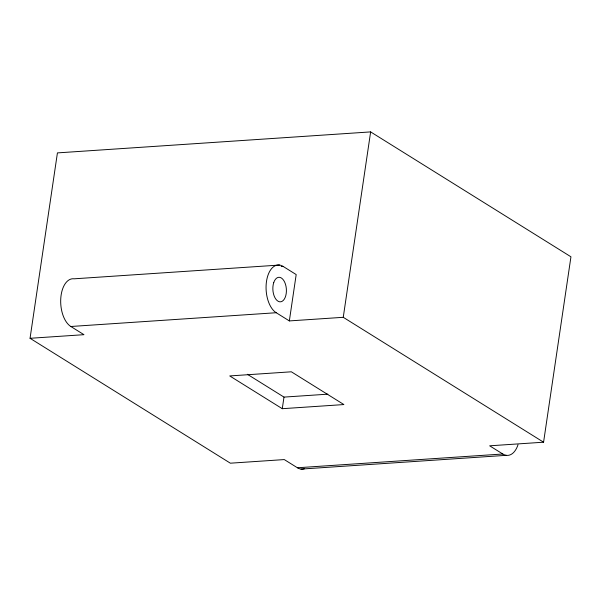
<?xml version="1.0" encoding="UTF-8"?>
<svg xmlns="http://www.w3.org/2000/svg" width="601" height="601" viewBox="0 0 601 601"><rect width="100%" height="100%" fill="white"/><g stroke="black" fill="none" stroke-linecap="round" stroke-linejoin="round"><path stroke-width="0.9" d="M304.437 468.757A24.618 13.507 86.2 0 1 297.412 467.766L284.281 459.577L230.363 463.191L30.05 338.295L57.426 152.894L370.637 131.904L570.95 256.8L543.574 442.201L489.657 445.814L502.797 454.003A24.618 13.507 86.2 0 0 518.017 444.74M543.574 442.201L343.254 317.305L289.344 320.919L296.188 274.567L283.056 266.378L281.185 266.506M282.275 408.695L229.732 375.933L291.35 371.801L343.892 404.563L282.275 408.695L283.988 397.103L247.364 374.273M343.254 317.305L370.637 131.904M279.54 265.049L74.156 278.811A24.618 13.507 86.2 0 0 60.784 298.224A24.618 13.507 86.2 0 0 70.828 326.493L83.96 334.682L30.05 338.295M70.828 326.493L276.212 312.73L289.344 320.919M283.988 397.103L327.861 394.166M297.412 467.766L502.797 454.003M300.928 469.096L506.312 455.333M276.212 312.73A24.618 13.507 86.2 0 1 266.498 281.366A24.618 13.507 86.2 0 1 283.056 266.378M273.733 282.598A12.305 6.754 86.2 0 0 279.675 301.807A12.305 6.754 86.2 0 0 285.483 284.258A12.305 6.754 86.2 0 0 273.733 282.598"/></g></svg>
